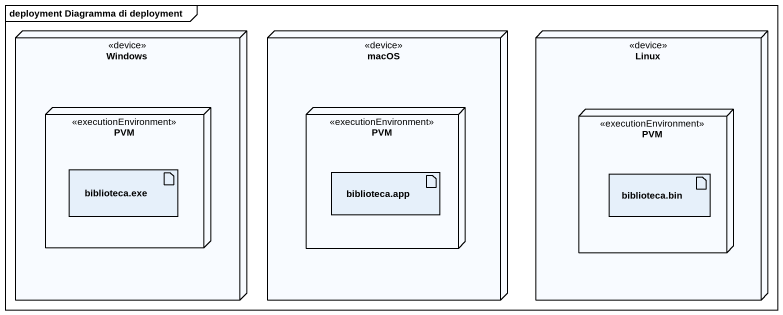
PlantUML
@startuml
mainframe deployment Diagramma di deployment
node Windows <<device>> {
  node PVM <<executionEnvironment>> {
    artifact "biblioteca.exe" as biblioteca_exe
  }
}
node macOS <<device>> {
  node "PVM" as PVM_2 <<executionEnvironment>> {
    artifact "biblioteca.app" as biblioteca_app
  }
}
node Linux <<device>> {
  node "PVM" as PVM_3 <<executionEnvironment>> {
    artifact "biblioteca.bin" as biblioteca_bin
  }
}
@enduml
